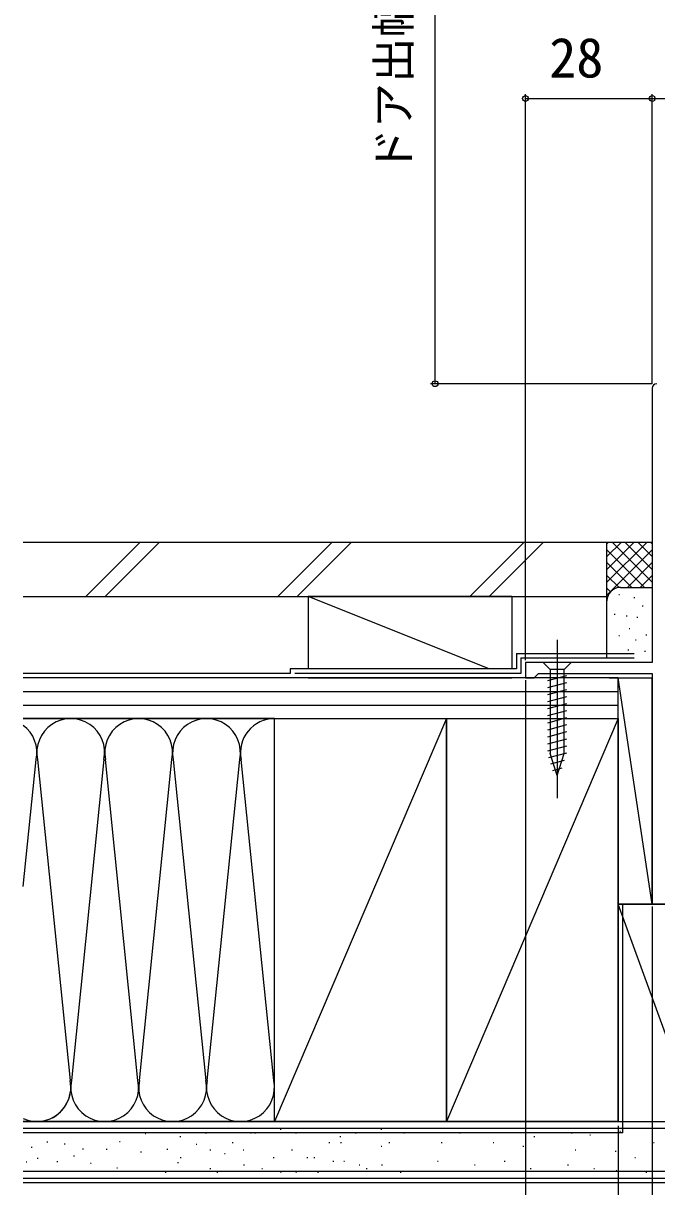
# Model space of a CAD drawing. Units: millimetres, scale not verified. Extents: x -525 to 525, y -783 to 777.
# Drawn here: x -242 to -102, y -621 to -364 of the extents above; entities that cross this region are included whole.
import ezdxf
from ezdxf.enums import TextEntityAlignment as Align

# ---------------------------------------------------------------- set-up
doc = ezdxf.new("R2010")
doc.units = ezdxf.units.MM
doc.header["$LTSCALE"] = 4
for name, color, linetype in [('0-2_YKK_11', 7, 'Continuous'), ('0-5_YKK_13', 4, 'Continuous'), ('0-7_YKK_D', 6, 'Continuous'), ('0-9_YSS_K', 3, 'Continuous'), ('0-A_YSS_KE', 3, 'Continuous')]:
    doc.layers.add(name, color=color, linetype=linetype)
doc.styles.add('ＭＳ ゴシック', font='')
doc.styles.get('ＭＳ ゴシック').set_extended_font_data('MS Gothic')

msp = doc.modelspace()

# ---------------------------------------------------------------- linework, layer by layer
at = {"layer": '0-2_YKK_11'}
msp.add_lwpolyline([(-103, -444.6), (-103, -505.2), (-131, -505.2), (-131, -508.6), (-129.1, -508.6), (-128.6, -508.1), (-128.1, -507.6), (-103, -507.6), (-103, -558.6), (-98.758, -558.6), (-98.575, -558.48), (-98.025, -558.48), (-97.842, -558.6), (-95.2, -558.6)], dxfattribs=at)
msp.add_arc((-102, -444.6), 1, 90.00001, 179.99999, dxfattribs=at)
at = {"layer": '0-5_YKK_13'}
for p, q in [((-124, -500.2), (-124, -535.2)), ((-120.9, -505.2), (-127.1, -505.2)), ((-127.1, -505.2), (-125.55, -506.75)), ((-120.9, -505.2), (-122.45, -506.75)), ((-126.1, -509.176), (-121.9, -508.051)), ((-125.55, -506.75), (-125.55, -525.284)), ((-122.45, -506.75), (-125.55, -506.75)), ((-122.45, -525.284), (-122.45, -506.75)), ((-126.1, -510.729), (-121.9, -509.604)), ((-126.1, -512.282), (-121.9, -511.157)), ((-126.1, -513.835), (-121.9, -512.71)), ((-126.1, -515.388), (-121.9, -514.263)), ((-126.1, -516.941), (-121.9, -515.816)), ((-126.1, -518.494), (-121.9, -517.369)), ((-126.1, -520.047), (-121.9, -518.921)), ((-126.1, -521.6), (-121.9, -520.474)), ((-126.1, -523.153), (-121.9, -522.027)), ((-126.1, -524.706), (-121.9, -523.58)), ((-125.841, -526.189), (-121.9, -525.133)), ((-124, -530.2), (-125.55, -525.284)), ((-125.39, -527.621), (-122.354, -526.808)), ((-124, -530.2), (-122.45, -525.284)), ((-124.938, -529.053), (-122.888, -528.504))]:
    msp.add_line(p, q, dxfattribs=at)
at = {"layer": '0-7_YKK_D'}
for p, q in [((-151, -443.6), (-151, -191.142)), ((-131, -504.7), (-131, -379.6)), ((-103, -443.6), (-103, -379.6)), ((-103, -443.6), (-103, -379.6)), ((-131, -380.6), (-103, -380.6)), ((-103, -380.6), (-91, -380.6)), ((-103, -443.6), (-152, -443.6)), ((-131, -509.1), (-131, -744.6)), ((-103, -559.1), (-103, -722.1)), ((-103, -559.1), (-103, -744.6)), ((-103, -559.1), (-103, -744.6)), ((-110.5, -607.6), (-110.5, -767.1))]:
    msp.add_line(p, q, dxfattribs=at)
for centre in [(-131, -380.6), (-103, -380.6), (-103, -380.6), (-151, -443.6)]:
    msp.add_circle(centre, 0.637, dxfattribs=at)
at = {"layer": '0-9_YSS_K'}
for p, q in [((-216.138, -478.6), (-228.138, -490.6)), ((-211.895, -478.6), (-223.895, -490.6)), ((-173.711, -478.6), (-185.711, -490.6)), ((-169.469, -478.6), (-181.469, -490.6)), ((-143.285, -490.6), (-131.285, -478.6)), ((-127.042, -478.6), (-139.042, -490.6)), ((-113, -478.6), (-103, -478.6)), ((-113, -491.6), (-113, -478.6)), ((-104.142, -478.6), (-113, -487.458)), ((-106.971, -478.6), (-113, -484.629)), ((-109.799, -478.6), (-113, -481.801)), ((-112.627, -478.6), (-113, -478.973)), ((-104.686, -488.6), (-113, -480.286)), ((-103, -480.286), (-113, -490.286)), ((-103, -487.458), (-111.858, -478.6)), ((-103, -484.629), (-109.029, -478.6)), ((-103, -481.801), (-106.201, -478.6)), ((-103, -478.973), (-103.373, -478.6)), ((-107.515, -488.6), (-113, -483.115)), ((-103, -483.115), (-108.485, -488.6)), ((-110.325, -488.618), (-113, -485.943)), ((-103, -485.943), (-105.657, -488.6)), ((-139, -506.6), (-179, -490.6)), ((-179, -490.6), (-179, -506.6)), ((-134, -490.6), (-179, -490.6)), ((-134, -490.6), (-134, -506.6)), ((-112.205, -489.566), (-113, -488.772)), ((-110.195, -490.268), (-110.395, -490.268)), ((-110, -488.6), (-103, -488.6)), ((-106.857, -490.935), (-107.057, -490.935)), ((-113, -504.1), (-113, -491.44)), ((-105.001, -492.766), (-105.201, -492.766)), ((-111.196, -494.607), (-111.396, -494.607)), ((-108.526, -494.941), (-108.726, -494.941)), ((-106.189, -495.275), (-106.389, -495.275)), ((-107.923, -497.734), (-108.123, -497.734)), ((-110.195, -499.281), (-110.395, -499.281)), ((-106.523, -500.282), (-106.723, -500.282)), ((-104.216, -499.195), (-104.416, -499.195)), ((-108.192, -502.454), (-108.392, -502.454)), ((-104.52, -502.789), (-104.72, -502.789)), ((-179, -508.6), (-134, -508.6)), ((-112.5, -508.6), (-108.5, -508.6)), ((-110.5, -558.6), (-110.5, -508.6)), ((-110.5, -508.6), (-103, -508.6)), ((-103, -558.6), (-103, -508.6)), ((-242, -511.6), (-110.5, -511.6)), ((-242, -514.6), (-110.5, -514.6)), ((-186.5, -517.6), (-242, -517.6)), ((-148.5, -517.6), (-186.5, -606.6)), ((-186.5, -606.6), (-186.5, -517.6)), ((-110.5, -517.6), (-148.5, -606.6)), ((-242, -554.694), (-239.158, -526.632)), ((-238.842, -526.632), (-231.658, -597.568)), ((-224.158, -526.632), (-231.342, -597.568)), ((-216.658, -597.568), (-223.842, -526.632)), ((-216.342, -597.568), (-209.158, -526.632)), ((-208.842, -526.632), (-201.658, -597.568)), ((-201.342, -597.568), (-194.158, -526.632)), ((-186.658, -597.568), (-193.842, -526.632)), ((-110.5, -606.6), (-110.5, -558.6)), ((-93, -558.6), (-110.5, -558.6)), ((-186.5, -606.6), (-242, -606.6)), ((-242, -608.1), (-93, -608.1)), ((-201.496, -609.166), (-201.696, -609.166)), ((-191.606, -609.166), (-191.806, -609.166)), ((-190.684, -609.166), (-190.884, -609.166)), ((-185.013, -608.341), (-185.213, -608.341)), ((-181.618, -609.166), (-181.818, -609.166)), ((-168.431, -609.166), (-168.631, -609.166)), ((-162.76, -608.341), (-162.96, -608.341)), ((-157.717, -609.166), (-157.917, -609.166)), ((-145.424, -609.166), (-145.624, -609.166)), ((-120.699, -609.166), (-120.899, -609.166)), ((-109.981, -608.819), (-110.181, -608.819)), ((-236.571, -611.191), (-236.771, -611.191)), ((-232.744, -611.607), (-232.944, -611.607)), ((-220.563, -611.07), (-220.763, -611.07)), ((-214.884, -609.317), (-215.084, -609.317)), ((-207.167, -609.99), (-207.367, -609.99)), ((-203.62, -611.654), (-203.82, -611.654)), ((-195.601, -611.314), (-195.801, -611.314)), ((-174.271, -611.314), (-174.471, -611.314)), ((-171.826, -609.99), (-172.026, -609.99)), ((-171.701, -611.314), (-171.901, -611.314)), ((-160.986, -611.314), (-161.186, -611.314)), ((-149.448, -611.314), (-149.648, -611.314)), ((-137.979, -611.314), (-138.179, -611.314)), ((-128.94, -609.99), (-129.14, -609.99)), ((-116.608, -609.599), (-116.808, -609.599)), ((-102.54, -611.314), (-102.74, -611.314)), ((-240.024, -612.356), (-240.224, -612.356)), ((-230.706, -614.269), (-230.906, -614.269)), ((-228.709, -612.73), (-228.909, -612.73)), ((-223.485, -612.822), (-223.685, -612.822)), ((-215.889, -613.407), (-216.089, -613.407)), ((-210.046, -612.822), (-210.246, -612.822)), ((-200.546, -612.962), (-200.746, -612.962)), ((-197.347, -613.786), (-197.547, -613.786)), ((-193.227, -612.962), (-193.427, -612.962)), ((-182.513, -612.962), (-182.713, -612.962)), ((-162.733, -612.138), (-162.933, -612.138)), ((-131.385, -612.138), (-131.585, -612.138)), ((-119.847, -612.962), (-120.047, -612.962)), ((-110.99, -613.217), (-111.19, -613.217)), ((-241.188, -615.6), (-241.388, -615.6)), ((-238.734, -614.81), (-238.934, -614.81)), ((-234.366, -615.517), (-234.566, -615.517)), ((-226.962, -615.891), (-227.162, -615.891)), ((-207.709, -615.744), (-207.909, -615.744)), ((-207.139, -614.611), (-207.339, -614.611)), ((-193.129, -616.259), (-193.329, -616.259)), ((-186.535, -614.611), (-186.735, -614.611)), ((-179.118, -614.611), (-179.318, -614.611)), ((-177.568, -614.611), (-177.768, -614.611)), ((-173.349, -615.435), (-173.549, -615.435)), ((-170.974, -615.435), (-171.174, -615.435)), ((-167.58, -616.259), (-167.78, -616.259)), ((-162.635, -616.259), (-162.835, -616.259)), ((-150.272, -615.435), (-150.472, -615.435)), ((-142.099, -616.259), (-142.299, -616.259)), ((-135.506, -615.435), (-135.706, -615.435)), ((-121.495, -616.259), (-121.695, -616.259)), ((-106.661, -614.611), (-106.861, -614.611)), ((-242, -617.6), (-93, -617.6)), ((-221.148, -616.912), (-221.348, -616.912)), ((-210.436, -617.907), (-210.636, -617.907)), ((-200.546, -617.083), (-200.746, -617.083)), ((-198.996, -617.907), (-199.196, -617.907)), ((-189.106, -617.083), (-189.306, -617.083)), ((-184.985, -617.907), (-185.185, -617.907)), ((-181.59, -617.907), (-181.79, -617.907)), ((-176.743, -617.907), (-176.943, -617.907)), ((-166.029, -617.083), (-166.229, -617.083)), ((-158.514, -617.907), (-158.714, -617.907)), ((-129.737, -617.083), (-129.937, -617.083)), ((-115.726, -617.083), (-115.926, -617.083)), ((-110.8, -617.505), (-111, -617.505)), ((-104.188, -617.907), (-104.388, -617.907)), ((-242, -620.1), (-93, -620.1))]:
    msp.add_line(p, q, dxfattribs=at)
for points in [[(-110.5, -558.6), (-103, -558.6), (-110.5, -508.6)], [(-110.5, -606.6), (-93, -606.6), (-110.5, -558.6)]]:
    msp.add_lwpolyline(points, dxfattribs=at)
for centre, radius, start, end in [((-110, -491.6), 3, 90, 180), ((-246.5, -525.1), 7.5, 348.21646, 53.12965), ((-231.5, -525.1), 7.5, 348.21646, 191.78354), ((-216.5, -525.1), 7.5, 348.21646, 191.78354), ((-201.5, -525.1), 7.5, 348.21646, 191.78354), ((-186.5, -525.1), 7.5, 90, 191.78354), ((-239, -599.1), 7.5, 246.42241, 11.78352), ((-239, -599.1), 7.5, 287.8018, 11.78352), ((-224, -599.1), 7.5, 168.21638, 11.78352), ((-209, -599.1), 7.5, 168.21638, 11.78352), ((-194, -599.1), 7.5, 168.21638, 11.78352)]:
    msp.add_arc(centre, radius, start, end, dxfattribs=at)
at = {"layer": '0-A_YSS_KE'}
for p, q in [((-242, -478.6), (-113, -478.6)), ((-113, -490.6), (-113, -478.6)), ((-242, -490.6), (-113, -490.6)), ((-133, -503.2), (-107, -503.2)), ((-132, -504.2), (-107, -504.2)), ((-183, -507.6), (-242, -507.6)), ((-110.5, -508.6), (-242, -508.6)), ((-183, -506.6), (-183, -507.6)), ((-186.5, -606.6), (-186.5, -517.6)), ((-186.5, -517.6), (-148.5, -517.6)), ((-109.5, -609.1), (-109.5, -558.6)), ((-242, -606.6), (-93, -606.6)), ((-148.5, -606.6), (-186.5, -606.6)), ((-109.5, -609.1), (-242, -609.1)), ((-242, -619.1), (-93, -619.1))]:
    msp.add_line(p, q, dxfattribs=at)
for points in [[(-133, -503.2), (-133, -506.6), (-183, -506.6)], [(-132, -504.2), (-132, -507.6), (-182, -507.6)], [(-242, -517.6), (-110.5, -517.6), (-110.5, -508.6)], [(-148.5, -517.6), (-148.5, -606.6), (-148.5, -517.6)], [(-148.5, -517.6), (-110.5, -517.6), (-110.5, -606.6), (-148.5, -606.6)]]:
    msp.add_lwpolyline(points, dxfattribs=at)

# ---------------------------------------------------------------- texts
at = {"layer": '0-7_YKK_D', "style": 'ＭＳ ゴシック'}
msp.add_text('ドア出幅＝0.985DW－23.3', height=7.331, rotation=90, dxfattribs=at).set_placement((-154.307, -397.144), align=Align.BOTTOM_LEFT)
msp.add_text('28', height=8.798, dxfattribs=at).set_placement((-125.761, -378.6), align=Align.BOTTOM_LEFT)

doc.saveas('drawing.dxf')
